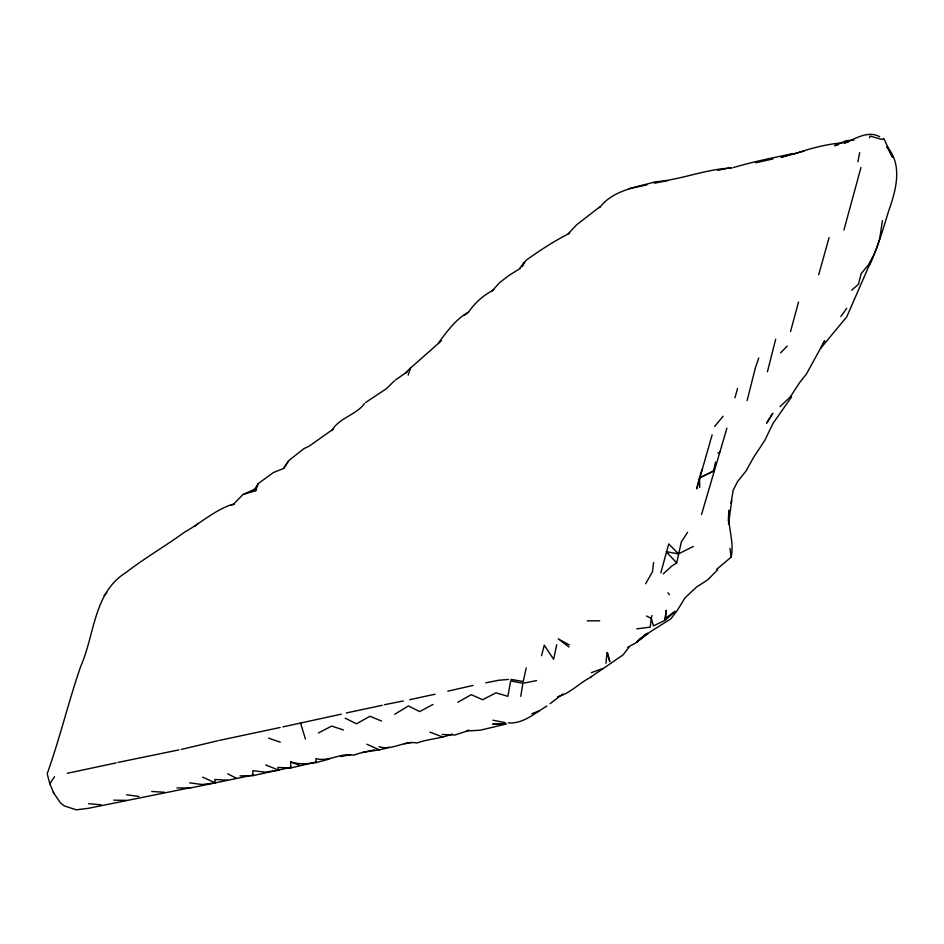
<?xml version="1.0" encoding="UTF-8"?>
<svg xmlns="http://www.w3.org/2000/svg" width="944" height="944" viewBox="0 0 944 944"><rect width="100%" height="100%" fill="white"/><g stroke="black" fill="none" stroke-linecap="round" stroke-linejoin="round"><path stroke-width="1.42" d="M240.012 775.874L252.98 775.626L252.791 770.705L265.264 772.133L278.716 770.198L277.902 767.413L290.634 768.003L290.752 761.961C303.85 765.844 316.983 762.764 329.562 758.893M728.308 521.171L728.91 510.22C727.246 526.056 734.503 541.396 731.211 557.09L716.744 569.256M651.903 615.535L651.348 618.355L653.39 625.896L665.013 620.361L666.263 610.414M666.181 610.461L665.013 620.361L675.196 611.287L665.52 618.178M731.777 500.355L728.485 524.062M653.602 562.518L652.457 571.757L645.649 583.734M605.954 663.302L606.98 652.611L609.812 661.685L607.452 652.505M520.746 696.342L522.882 683.291L536.534 680.6M243.399 494.337L254.727 489.24L258.172 483.67L273.371 472.543L283.566 468.495L288.64 460.707M882.451 220.613L879.643 238.997L876.823 247.918L846.803 316.759L820.572 348.466L824.655 340.772L806.412 374.072L799.851 382.237L790.364 396.799L780.015 406.711M857.931 161.778L859.677 152.657M663.195 573.905L671.739 566.129L676.683 562.884L681.344 541.927L687.586 532.357M730.998 503.294L733.193 490.196L737.571 481.593L745.984 471.044L753.631 457.333L764.675 440.588L773.077 423.313L791.627 396.881M556.724 644.693L553.621 659.301L544.251 645.212L541.537 655.702M526.245 667.868L523.236 681.509L511.011 679.397M767.425 371.771L775.685 339.144M712.13 434.842L696.696 488.874L699.539 477.888L713.393 471.174L715.528 462.123M747.105 400.61L755.365 367.889L758.764 358.012M660.824 572.89L668.73 543.897L678.488 553.88L693.333 546.47M861.14 273.666L858.497 284.227L851.594 290.256M790.553 331.521L798.506 302.045M726.915 428.139L701.522 514.527M843.948 229.982L860.975 167.489M818.672 274.798L829.068 237.664M734.951 397.802L737.559 388.409M699.716 487.399L699.539 477.888L701.947 469.711M869.507 137.777L870.049 136.089L882.156 139.476L883.808 138.461L892.576 157.27L886.888 146.662C903.231 164.881 895.832 190.948 888.516 211.373C883.077 229.309 877.696 247.434 869.766 264.485M408.174 375.11L410.569 367.971L441.403 340.796M53.761 792.995L49.772 783.697L47.2 773.714C59.802 738.527 68.416 702.029 80.594 666.665C94.742 635.017 93.409 592.844 125.859 572.595L126.048 572.465C144.869 557.939 165.471 546.045 184.576 532.145C200.954 523.059 215.409 509.371 233.687 504.002L242.997 494.55L255.789 490.656L258.172 483.67M599.629 207.656C612.632 190.263 636.008 187.313 655.396 181.791C681.238 179.879 705.876 168.811 731.86 168.067M872.988 256.626L868.244 265.146L861.435 273.276M331.922 430.57C338.955 417.767 356.1 415.148 364.549 403.513M283.566 468.495L288.298 461.415M49.772 783.697L54.54 776.723M840.844 316.547L846.756 308.251M438.382 343.109C446.949 331.604 455.681 319.178 468.507 312.169C474.938 302.717 483.635 295.071 493.83 289.891M629.377 646.628L623.146 654.865L590.72 677.072M519.66 268.415L524.321 262.29L521.914 266.68L526.127 260.237C540.098 250.243 554.376 240.932 569.739 233.18M714.655 426.476L723.069 416.257M492.025 291.035L499.801 282.445L509.701 274.94L520.156 268.497M568.17 233.734L576.607 224.849L599.877 206.783M780.558 352.879L787.213 346.047M717.711 569.704L707.681 579.864L696.483 587.097L685.037 597.823L677.108 610.697L670.783 618.91L650.499 631.642L636.681 642.121L645.861 634.12M394.462 380.762L386.45 388.645L365.67 402.486M395.489 379.913L405.059 373.399L410.569 367.971M104.052 595.546L106.79 592.856M194.877 526.339L198.181 523.413M642.357 637.153L639.029 640.044L647.513 633.223L635.996 642.84L627.784 647.277M289.312 460.165L303.921 448.636L309.172 446.146L332.972 429.284M550.069 703.728L562.777 693.97M464.059 315.508L468.507 312.169M546.954 706.041C534.87 713.062 523.283 724.083 508.309 722.868M717.936 453.132L719.788 451.905M405.059 373.399L407.171 372.078M590.92 677.261C579.227 682.819 570.447 693.451 557.656 696.731M394.71 714.278L408.386 705.97L419.667 711.564L432.989 704.472M713.393 471.174L714.289 470.643L699.539 477.888M457.793 702.277L471.257 694.69L482.703 699.716L495.966 692.825L507.86 696.33L510.68 680.872L522.882 683.291M318.423 732.969L331.686 726.078L343.463 729.972M531.85 713.747L538.882 710.974M591.357 672.635L602.343 668.706M793.939 153.966C810.058 148.609 826.378 143.96 843.535 142.756M378.957 746.692C392.326 750.952 403.631 740.521 417.083 742.975C428.541 738.774 440.966 738.633 452.27 734.019M733.24 167.619C752.993 161.743 773.313 157.695 793.397 153.565L781.066 157.329L804.087 151.111M252.98 775.626L278.81 770.009M848.585 141.789L844.538 143.04C855.453 138.803 867.89 130.178 879.678 136.727M316.287 762.835L315.898 758.598C329.196 762.221 340.595 752.344 353.941 755.212C365.151 750.386 377.588 751.542 388.916 747.235M290.634 768.003L315.449 762.138M838.484 144.633L834.567 145.718L846.095 140.691L853.978 140.113M230.171 505.418L234.159 504.356M116.195 762.894L67.295 773.289M646.852 184.894L629.023 188.635M382.237 705.298L346.318 712.968M447.775 691.197L473.168 685.403M755.707 162.781L772.912 158.958M181.366 749.418L218.206 740.674M341.315 714.16L282.881 726.892M219.492 740.367L280.144 727.494M404.421 743.742L411.195 742.338M118.012 762.422L178.923 749.866M435.066 694.218L409.696 699.681M362.52 752.403L374.591 749.878M215.857 782.741L253.499 774.977M279.4 769.879L291.507 767.212M466.69 730.621L468.944 730.137M384.373 704.731L403.277 700.979M340.607 756.545L350.661 754.728M717.723 170.309L730.963 167.619M485.83 682.831L498.503 680.294L508.521 679.409M215.48 782.824L189.779 788.063L176.929 787.91M654.393 183.183L667.963 180.599M190.169 787.756L88.122 808.347L76.263 809.81L64.216 805.893L60.416 802.825L53.194 792.24M636.811 628.834L650.18 627.158L651.348 618.355L646.451 616.007M227.504 780.169L214.807 779.473L215.433 782.906L202.075 784.511L189.661 782.847M505.123 723.446L492.626 724.213L506.35 723.977L480.39 730.184L467.268 731.01L454.819 735.022L442.099 734.456M587.274 620.845L599.7 620.786M113.776 800.17L126.602 800.382M151.724 791.473L164.398 792.252M88.571 803.722L101.161 804.772M126.602 794.777L139.004 796.488M678.488 553.88L666.263 551.756L676.683 562.884M492.933 720.201L505.134 722.62M268.592 738.149L280.321 742.185M429.886 732.096L442.937 737.111M290.752 761.961L299.732 765.419M265.712 764.959L278.716 770.198M381.494 721.015L369.965 716.26L356.525 723.8L345.233 718.207M366.779 744.191L379.618 749.961M202.594 777.136L215.433 782.906M227.728 773.773L236.46 778.34M569.326 644.988L558.199 638.805L568.937 647.006M667.939 592.832L669.461 594.755M254.727 489.24L255.789 490.656M300.581 723.057L305.408 739.01M729.983 548.334L731.211 557.09M772.711 413.437L766.705 423.006L772.711 413.437"/></g></svg>
